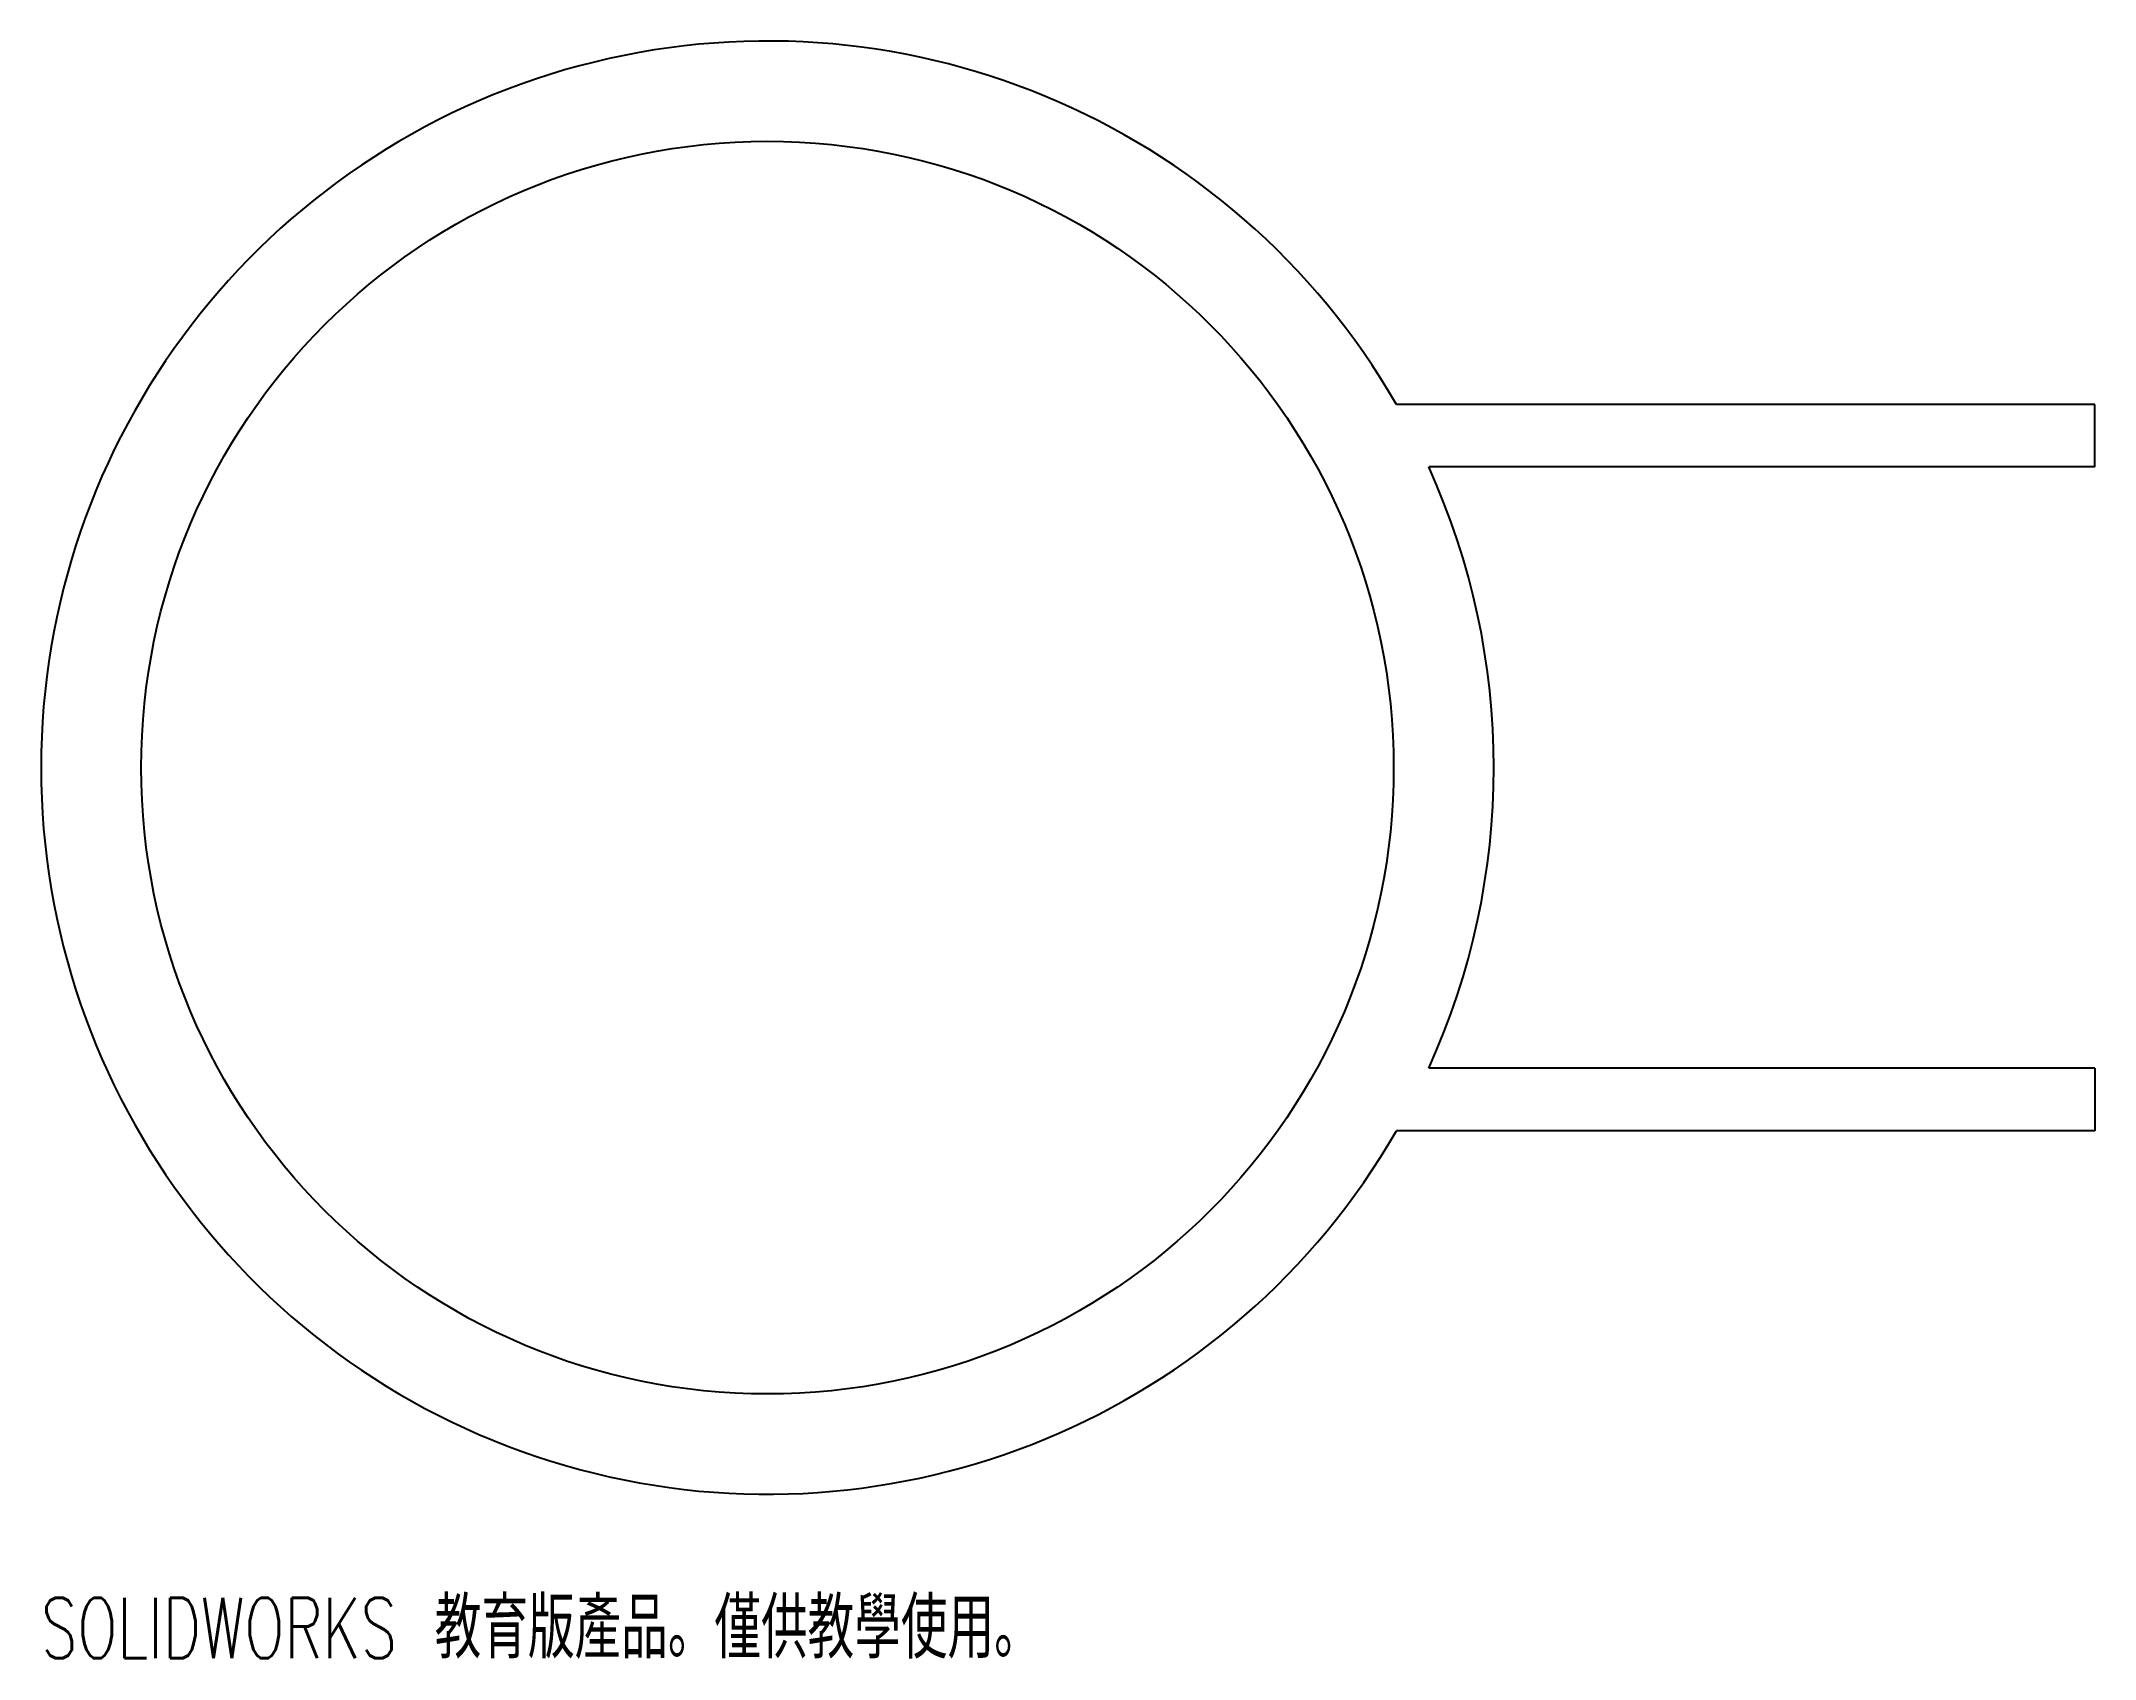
# Model space of a CAD drawing. Header units: millimetres. Extents: x -58 to 106, y -71 to 58.
import ezdxf

# ---------------------------------------------------------------- set-up
doc = ezdxf.new("R2010")
doc.units = ezdxf.units.MM
doc.styles.add('SLDTEXTSTYLE0', font='TXT', dxfattribs={"width": 0.7, "bigfont": 'bigfont'})

msp = doc.modelspace()

# ---------------------------------------------------------------- linework, layer by layer
at = {"color": 7, "linetype": 'Continuous', "lineweight": 25}
for p, q in [((106, 29), (50.23, 29)), ((106, 24), (106, 29)), ((106, 24), (52.8, 24)), ((106, -24), (52.8, -24)), ((106, -24), (106, -29)), ((106, -29), (50.23, -29))]:
    msp.add_line(p, q, dxfattribs=at)
msp.add_circle((0, 0), 50, dxfattribs=at)
for start, end in [(30, 330), (335.5567, 24.4433)]:
    msp.add_arc((0, 0), 58, start, end, dxfattribs=at)

# ---------------------------------------------------------------- texts
at = {"color": 7, "linetype": 'Continuous', "insert": (-58, -66.27), "char_height": 4.83362, "attachment_point": 1, "style": 'SLDTEXTSTYLE0'}
msp.add_mtext('SOLIDWORKS \\M+18BB3\\M+188E7\\M+194C5產\\M+19569\\M+18142\\M+18BCD\\M+18B9F\\M+18BB3\\M+19B7B\\M+18E67\\M+19770\\M+18142', dxfattribs=at)

doc.saveas('drawing.dxf')
